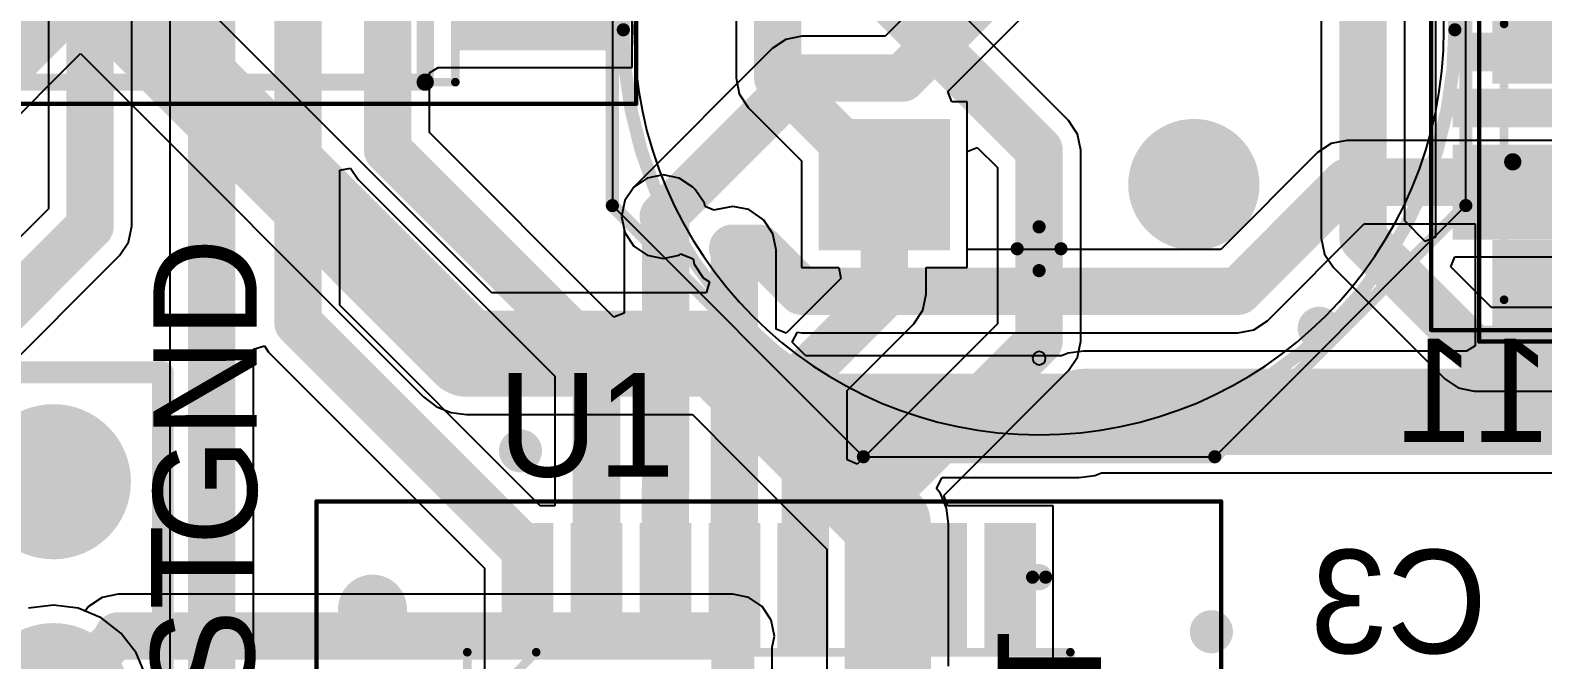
# Model space of a CAD drawing. Header units: millimetres. Extents: x 4.72 to 6.55, y 1.73 to 3.54.
# Drawn here: x 5.169 to 5.86, y 2.349 to 2.637 of the extents above; entities that cross this region are included whole.
import ezdxf

# ---------------------------------------------------------------- set-up
doc = ezdxf.new("R2010")
doc.units = ezdxf.units.MM
doc.header["$MEASUREMENT"] = 0
for name, color, linetype in [('BottomLayer', 5, 'Continuous'), ('BottomOverlay', 54, 'Continuous'), ('BottomPaste', 16, 'Continuous'), ('BottomSolder', 6, 'Continuous'), ('ConnectLayer', 7, 'Continuous'), ('Mechanical1', 6, 'Continuous'), ('Mechanical13', 56, 'Continuous'), ('Mechanical15', 56, 'Continuous'), ('Mechanical20', 56, 'Continuous'), ('Mechanical3', 76, 'Continuous'), ('MultiLayer', 9, 'Continuous'), ('PadHoleLayer', 156, 'Continuous'), ('TopLayer', 1, 'Continuous'), ('TopOverlay', 2, 'Continuous'), ('TopPaste', 8, 'Continuous'), ('TopSolder', 216, 'Continuous'), ('ViaHoleLayer', 16, 'Continuous')]:
    doc.layers.add(name, color=color, linetype=linetype)

# ---------------------------------------------------------------- blocks, each defined once
blk = doc.blocks.new('H_08_1_B_1')
at = {"layer": 'BottomLayer', "const_width": 0.03}
blk.add_lwpolyline([(-0.08571, 0.17071, 1), (-0.05571, 0.17071, 1)], format="xyb", close=True, dxfattribs=at)
at = {"layer": 'BottomLayer'}
blk.add_solid([(0.04071, 0.14071), (0.10071, 0.14071), (0.04071, 0.20071), (0.10071, 0.20071)], dxfattribs=at)
at = {"layer": 'BottomOverlay'}
for points, const_width in [([(0.003, 0.35, 1), (-0.003, 0.35, 1)], 0.006), ([(-0.0045, 0.35, 1), (-0.0015, 0.35, 1)], 0.003), ([(0.0015, 0.35, 1), (0.0045, 0.35, 1)], 0.003), ([(0.19, 0.1, 1), (-0.19, 0.1, 1)], 0.006), ([(-0.1915, 0.1, 1), (-0.1885, 0.1, 1)], 0.003), ([(0.1885, 0.1, 1), (0.1915, 0.1, 1)], 0.003)]:
    blk.add_lwpolyline(points, format="xyb", close=True, dxfattribs=dict(at, const_width=const_width))
at = {"layer": 'BottomSolder', "const_width": 0.03}
blk.add_lwpolyline([(-0.08571, 0.17071, 1), (-0.05571, 0.17071, 1)], format="xyb", close=True, dxfattribs=at)
at = {"layer": 'BottomSolder'}
blk.add_solid([(0.04071, 0.14071), (0.10071, 0.14071), (0.04071, 0.20071), (0.10071, 0.20071)], dxfattribs=at)
at = {"layer": 'Mechanical13'}
for points in [[(0.185, 0.1, 1), (-0.185, 0.1, 1)], [(0.003, 0.25, 1), (-0.003, 0.25, 1)], [(-0.003, 0.25, 1), (-0.003, 0.25, 1)], [(0.003, 0.25, 1), (0.003, 0.25, 1)]]:
    blk.add_lwpolyline(points, format="xyb", close=True, dxfattribs=at)
at = {"layer": 'Mechanical13', "const_width": 0.006}
for points in [[(0, 0.21), (0, 0.19)], [(0.01, 0.2), (-0.01, 0.2)]]:
    blk.add_lwpolyline(points, dxfattribs=at)
at = {"layer": 'Mechanical13', "const_width": 0.003}
for points in [[(-0.0015, 0.21, 1), (0.0015, 0.21, 1)], [(-0.0115, 0.2, 1), (-0.0085, 0.2, 1)], [(0.0085, 0.2, 1), (0.0115, 0.2, 1)], [(-0.0015, 0.19, 1), (0.0015, 0.19, 1)]]:
    blk.add_lwpolyline(points, format="xyb", close=True, dxfattribs=at)
at = {"layer": 'Mechanical15'}
for p, q in [((-0.08029, 0.295), (-0.195, 0.18029)), ((0.08029, 0.295), (-0.08029, 0.295)), ((0.195, 0.18029), (0.08029, 0.295)), ((-0.195, 0.18029), (-0.195, 0.01971)), ((0.195, 0.01971), (0.195, 0.18029))]:
    blk.add_line(p, q, dxfattribs=at)
at = {"layer": 'Mechanical15', "const_width": 0.006}
for points in [[(-0.08029, 0.295), (-0.195, 0.18029)], [(0.08029, 0.295), (-0.08029, 0.295)], [(0.195, 0.18029), (0.08029, 0.295)], [(-0.195, 0.18029), (-0.195, 0.01971)], [(0.195, 0.18029), (0.195, 0.01971)]]:
    blk.add_lwpolyline(points, dxfattribs=at)
at = {"layer": 'Mechanical15', "const_width": 0.003}
for points in [[(-0.08179, 0.295, 1), (-0.07879, 0.295, 1)], [(-0.08179, 0.295, 1), (-0.07879, 0.295, 1)], [(0.07879, 0.295, 1), (0.08179, 0.295, 1)], [(0.07879, 0.295, 1), (0.08179, 0.295, 1)], [(-0.1965, 0.18029, 1), (-0.1935, 0.18029, 1)], [(-0.1965, 0.18029, 1), (-0.1935, 0.18029, 1)], [(0.1935, 0.18029, 1), (0.1965, 0.18029, 1)], [(0.1935, 0.18029, 1), (0.1965, 0.18029, 1)]]:
    blk.add_lwpolyline(points, format="xyb", close=True, dxfattribs=at)
at = {"layer": 'MultiLayer', "const_width": 0.03}
blk.add_lwpolyline([(-0.08571, 0.17071, 1), (-0.05571, 0.17071, 1)], format="xyb", close=True, dxfattribs=at)
at = {"layer": 'PadHoleLayer', "const_width": 0.0155}
for points in [[(-0.07846, 0.17071, 1), (-0.06296, 0.17071, 1)], [(0.06296, 0.17071, 1), (0.07846, 0.17071, 1)]]:
    blk.add_lwpolyline(points, format="xyb", close=True, dxfattribs=at)
at = {"layer": 'TopLayer', "const_width": 0.03}
blk.add_lwpolyline([(-0.08571, 0.17071, 1), (-0.05571, 0.17071, 1)], format="xyb", close=True, dxfattribs=at)
at = {"layer": 'TopLayer'}
blk.add_solid([(0.04071, 0.14071), (0.10071, 0.14071), (0.04071, 0.20071), (0.10071, 0.20071)], dxfattribs=at)
at = {"layer": 'TopSolder', "const_width": 0.03}
blk.add_lwpolyline([(-0.08571, 0.17071, 1), (-0.05571, 0.17071, 1)], format="xyb", close=True, dxfattribs=at)
at = {"layer": 'TopSolder'}
blk.add_solid([(0.04071, 0.14071), (0.10071, 0.14071), (0.04071, 0.20071), (0.10071, 0.20071)], dxfattribs=at)
blk = doc.blocks.new('SOIC127P1030X265_18N_16')
at = {"layer": 'Mechanical15', "const_width": 0.00394}
for points in [[(0.14764, -0.22736), (0.14764, 0.22736)], [(-0.14764, -0.22736), (0.14764, -0.22736)]]:
    blk.add_lwpolyline(points, dxfattribs=at)
at = {"layer": 'Mechanical15', "const_width": 0.00197}
blk.add_lwpolyline([(0.14665, -0.22736, 1), (0.14862, -0.22736, 1)], format="xyb", close=True, dxfattribs=at)
blk.add_lwpolyline([(0.14665, -0.22736, 1), (0.14862, -0.22736, 1)], format="xyb", close=True, dxfattribs=at)
at = {"layer": 'Mechanical20', "const_width": 0.00197}
for points in [[(0.23031, -0.2372), (0.23031, 0.2372)], [(-0.23031, -0.2372), (0.23031, -0.2372)]]:
    blk.add_lwpolyline(points, dxfattribs=at)
at = {"layer": 'Mechanical20', "const_width": 0.000984}
blk.add_lwpolyline([(0.22982, -0.2372, 1), (0.23081, -0.2372, 1)], format="xyb", close=True, dxfattribs=at)
blk.add_lwpolyline([(0.22982, -0.2372, 1), (0.23081, -0.2372, 1)], format="xyb", close=True, dxfattribs=at)
at = {"layer": 'TopLayer'}
blk.add_solid([(0.14764, -0.2128), (0.22047, -0.2128), (0.14764, -0.1872), (0.22047, -0.1872)], dxfattribs=at)
at = {"layer": 'TopOverlay', "const_width": 0.00787}
for points in [[(0.13386, -0.22736), (0.13386, 0.22736)], [(-0.13386, -0.22736), (0.13386, -0.22736)]]:
    blk.add_lwpolyline(points, dxfattribs=at)
at = {"layer": 'TopOverlay', "const_width": 0.00394}
blk.add_lwpolyline([(0.13189, -0.22736, 1), (0.13583, -0.22736, 1)], format="xyb", close=True, dxfattribs=at)
blk.add_lwpolyline([(0.13189, -0.22736, 1), (0.13583, -0.22736, 1)], format="xyb", close=True, dxfattribs=at)
at = {"layer": 'TopPaste'}
blk.add_solid([(0.14764, -0.2128), (0.22047, -0.2128), (0.14764, -0.1872), (0.22047, -0.1872)], dxfattribs=at)
at = {"layer": 'TopSolder'}
blk.add_solid([(0.14764, -0.2128), (0.22047, -0.2128), (0.14764, -0.1872), (0.22047, -0.1872)], dxfattribs=at)
blk = doc.blocks.new('SOP65P780X200_28N_18')
at = {"layer": 'Mechanical20', "const_width": 0.00197}
for points in [[(-0.18504, -0.21654), (-0.18504, 0.21654)], [(-0.18504, -0.21654), (0.18504, -0.21654)]]:
    blk.add_lwpolyline(points, dxfattribs=at)
at = {"layer": 'Mechanical20', "const_width": 0.000984}
blk.add_lwpolyline([(-0.18553, -0.21654, 1), (-0.18455, -0.21654, 1)], format="xyb", close=True, dxfattribs=at)
blk.add_lwpolyline([(-0.18553, -0.21654, 1), (-0.18455, -0.21654, 1)], format="xyb", close=True, dxfattribs=at)
at = {"layer": 'TopLayer'}
for points in [[(-0.1752, -0.09843), (-0.10433, -0.09843), (-0.1752, -0.08071), (-0.10433, -0.08071)], [(-0.1752, -0.12402), (-0.10433, -0.12402), (-0.1752, -0.1063), (-0.10433, -0.1063)], [(-0.1752, -0.14961), (-0.10433, -0.14961), (-0.1752, -0.13189), (-0.10433, -0.13189)], [(-0.1752, -0.1752), (-0.10433, -0.1752), (-0.1752, -0.15748), (-0.10433, -0.15748)]]:
    blk.add_solid(points, dxfattribs=at)
at = {"layer": 'TopPaste'}
for points in [[(-0.1752, -0.09843), (-0.10433, -0.09843), (-0.1752, -0.08071), (-0.10433, -0.08071)], [(-0.1752, -0.12402), (-0.10433, -0.12402), (-0.1752, -0.1063), (-0.10433, -0.1063)], [(-0.1752, -0.14961), (-0.10433, -0.14961), (-0.1752, -0.13189), (-0.10433, -0.13189)], [(-0.1752, -0.1752), (-0.10433, -0.1752), (-0.1752, -0.15748), (-0.10433, -0.15748)]]:
    blk.add_solid(points, dxfattribs=at)
at = {"layer": 'TopSolder'}
for points in [[(-0.1752, -0.09843), (-0.10433, -0.09843), (-0.1752, -0.08071), (-0.10433, -0.08071)], [(-0.1752, -0.12402), (-0.10433, -0.12402), (-0.1752, -0.1063), (-0.10433, -0.1063)], [(-0.1752, -0.14961), (-0.10433, -0.14961), (-0.1752, -0.13189), (-0.10433, -0.13189)], [(-0.1752, -0.1752), (-0.10433, -0.1752), (-0.1752, -0.15748), (-0.10433, -0.15748)]]:
    blk.add_solid(points, dxfattribs=at)
blk = doc.blocks.new('QFP80P900X900X120_32N_20')
at = {"layer": 'Mechanical15', "const_width": 0.00394}
for points in [[(-0.1378, 0.1063), (-0.1063, 0.1378)], [(-0.1378, -0.1378), (-0.1378, 0.1378)], [(-0.1378, 0.1378), (0.1378, 0.1378)], [(0.1378, -0.1378), (0.1378, 0.1378)]]:
    blk.add_lwpolyline(points, dxfattribs=at)
at = {"layer": 'Mechanical15', "const_width": 0.00197}
for points in [[(-0.13878, 0.1378, 1), (-0.13681, 0.1378, 1)], [(-0.13878, 0.1378, 1), (-0.13681, 0.1378, 1)], [(-0.10728, 0.1378, 1), (-0.10532, 0.1378, 1)], [(0.13681, 0.1378, 1), (0.13878, 0.1378, 1)], [(0.13681, 0.1378, 1), (0.13878, 0.1378, 1)]]:
    blk.add_lwpolyline(points, format="xyb", close=True, dxfattribs=at)
at = {"layer": 'Mechanical20', "const_width": 0.00197}
for points in [[(-0.20669, -0.20669), (-0.20669, 0.20669)], [(-0.20669, 0.20669), (0.20669, 0.20669)], [(0.20669, -0.20669), (0.20669, 0.20669)]]:
    blk.add_lwpolyline(points, dxfattribs=at)
at = {"layer": 'Mechanical20', "const_width": 0.000984}
for points in [[(-0.20719, 0.20669, 1), (-0.2062, 0.20669, 1)], [(-0.20719, 0.20669, 1), (-0.2062, 0.20669, 1)], [(0.2062, 0.20669, 1), (0.20719, 0.20669, 1)], [(0.2062, 0.20669, 1), (0.20719, 0.20669, 1)]]:
    blk.add_lwpolyline(points, format="xyb", close=True, dxfattribs=at)
at = {"layer": 'TopLayer'}
for points in [[(-0.09843, 0.1378), (-0.09843, 0.19685), (-0.12205, 0.1378), (-0.12205, 0.19685)], [(-0.06693, 0.1378), (-0.06693, 0.19685), (-0.09055, 0.1378), (-0.09055, 0.19685)], [(-0.03543, 0.1378), (-0.03543, 0.19685), (-0.05906, 0.1378), (-0.05906, 0.19685)], [(-0.00394, 0.1378), (-0.00394, 0.19685), (-0.02756, 0.1378), (-0.02756, 0.19685)], [(0.02756, 0.1378), (0.02756, 0.19685), (0.00394, 0.1378), (0.00394, 0.19685)], [(0.05906, 0.1378), (0.05906, 0.19685), (0.03543, 0.1378), (0.03543, 0.19685)], [(0.09055, 0.1378), (0.09055, 0.19685), (0.06693, 0.1378), (0.06693, 0.19685)], [(0.12205, 0.1378), (0.12205, 0.19685), (0.09843, 0.1378), (0.09843, 0.19685)]]:
    blk.add_solid(points, dxfattribs=at)
at = {"layer": 'TopOverlay'}
for points, const_width in [([(-0.17323, 0.15748, 1), (-0.18898, 0.15748, 1)], 0.01575), ([(-0.19291, 0.15748, 1), (-0.18504, 0.15748, 1)], 0.00787), ([(-0.17717, 0.15748, 1), (-0.16929, 0.15748, 1)], 0.00787)]:
    blk.add_lwpolyline(points, format="xyb", close=True, dxfattribs=dict(at, const_width=const_width))
at = {"layer": 'TopPaste'}
for points in [[(-0.09843, 0.1378), (-0.09843, 0.19685), (-0.12205, 0.1378), (-0.12205, 0.19685)], [(-0.06693, 0.1378), (-0.06693, 0.19685), (-0.09055, 0.1378), (-0.09055, 0.19685)], [(-0.03543, 0.1378), (-0.03543, 0.19685), (-0.05906, 0.1378), (-0.05906, 0.19685)], [(-0.00394, 0.1378), (-0.00394, 0.19685), (-0.02756, 0.1378), (-0.02756, 0.19685)], [(0.02756, 0.1378), (0.02756, 0.19685), (0.00394, 0.1378), (0.00394, 0.19685)], [(0.05906, 0.1378), (0.05906, 0.19685), (0.03543, 0.1378), (0.03543, 0.19685)], [(0.09055, 0.1378), (0.09055, 0.19685), (0.06693, 0.1378), (0.06693, 0.19685)], [(0.12205, 0.1378), (0.12205, 0.19685), (0.09843, 0.1378), (0.09843, 0.19685)]]:
    blk.add_solid(points, dxfattribs=at)
at = {"layer": 'TopSolder'}
for points in [[(-0.09843, 0.1378), (-0.09843, 0.19685), (-0.12205, 0.1378), (-0.12205, 0.19685)], [(-0.06693, 0.1378), (-0.06693, 0.19685), (-0.09055, 0.1378), (-0.09055, 0.19685)], [(-0.03543, 0.1378), (-0.03543, 0.19685), (-0.05906, 0.1378), (-0.05906, 0.19685)], [(-0.00394, 0.1378), (-0.00394, 0.19685), (-0.02756, 0.1378), (-0.02756, 0.19685)], [(0.02756, 0.1378), (0.02756, 0.19685), (0.00394, 0.1378), (0.00394, 0.19685)], [(0.05906, 0.1378), (0.05906, 0.19685), (0.03543, 0.1378), (0.03543, 0.19685)], [(0.09055, 0.1378), (0.09055, 0.19685), (0.06693, 0.1378), (0.06693, 0.19685)], [(0.12205, 0.1378), (0.12205, 0.19685), (0.09843, 0.1378), (0.09843, 0.19685)]]:
    blk.add_solid(points, dxfattribs=at)
blk = doc.blocks.new('P___H______2_3_TH_P_____2_54___31')
at = {"layer": 'BottomLayer'}
for points, const_width in [([(-0.01772, 0, 1), (0.01772, 0, 1)], 0.03543), ([(0.08228, 0, 1), (0.11772, 0, 1)], 0.03543), ([(0.18228, 0, 1), (0.21772, 0, 1)], 0.03543), ([(-0.031, -0.07343, 1), (-0.02215, -0.07343, 1)], 0.00886), ([(0.02215, -0.07343, 1), (0.031, -0.07343, 1)], 0.00886), ([(0.08228, -0.1, 1), (0.11772, -0.1, 1)], 0.03543), ([(0.18228, -0.1, 1), (0.21772, -0.1, 1)], 0.03543), ([(-0.031, -0.12657, 1), (-0.02215, -0.12657, 1)], 0.00886), ([(0.02215, -0.12657, 1), (0.031, -0.12657, 1)], 0.00886)]:
    blk.add_lwpolyline(points, format="xyb", close=True, dxfattribs=dict(at, const_width=const_width))
for points in [[(-0.02657, -0.13543), (0.02657, -0.13543), (-0.02657, -0.06457), (0.02657, -0.06457)], [(-0.03543, -0.12657), (0.03543, -0.12657), (-0.03543, -0.07343), (0.03543, -0.07343)]]:
    blk.add_solid(points, dxfattribs=at)
at = {"layer": 'BottomSolder'}
for points, const_width in [([(-0.01772, 0, 1), (0.01772, 0, 1)], 0.03543), ([(0.08228, 0, 1), (0.11772, 0, 1)], 0.03543), ([(0.18228, 0, 1), (0.21772, 0, 1)], 0.03543), ([(-0.031, -0.07343, 1), (-0.02215, -0.07343, 1)], 0.00886), ([(0.02215, -0.07343, 1), (0.031, -0.07343, 1)], 0.00886), ([(0.08228, -0.1, 1), (0.11772, -0.1, 1)], 0.03543), ([(0.18228, -0.1, 1), (0.21772, -0.1, 1)], 0.03543), ([(-0.031, -0.12657, 1), (-0.02215, -0.12657, 1)], 0.00886), ([(0.02215, -0.12657, 1), (0.031, -0.12657, 1)], 0.00886)]:
    blk.add_lwpolyline(points, format="xyb", close=True, dxfattribs=dict(at, const_width=const_width))
for points in [[(-0.02657, -0.13543), (0.02657, -0.13543), (-0.02657, -0.06457), (0.02657, -0.06457)], [(-0.03543, -0.12657), (0.03543, -0.12657), (-0.03543, -0.07343), (0.03543, -0.07343)]]:
    blk.add_solid(points, dxfattribs=at)
at = {"layer": 'Mechanical3', "const_width": 0.01}
for points in [[(-0.05, 0.05), (0.25, 0.05)], [(-0.05, -0.05), (-0.05, 0.05)], [(-0.05, 0.05), (0.05, 0.05)], [(0.25, -0.05), (0.25, 0.05)], [(-0.05, -0.15), (-0.05, -0.05)], [(0.25, -0.15), (0.25, -0.05)], [(-0.05, -0.15), (0.25, -0.15)]]:
    blk.add_lwpolyline(points, dxfattribs=at)
at = {"layer": 'Mechanical3', "const_width": 0.005}
for points in [[(-0.0525, 0.05, 1), (-0.0475, 0.05, 1)], [(-0.0525, 0.05, 1), (-0.0475, 0.05, 1)], [(-0.0525, 0.05, 1), (-0.0475, 0.05, 1)], [(0.0475, 0.05, 1), (0.0525, 0.05, 1)], [(0.2475, 0.05, 1), (0.2525, 0.05, 1)], [(0.2475, 0.05, 1), (0.2525, 0.05, 1)], [(-0.0525, -0.05, 1), (-0.0475, -0.05, 1)], [(-0.0525, -0.05, 1), (-0.0475, -0.05, 1)], [(0.2475, -0.05, 1), (0.2525, -0.05, 1)], [(0.2475, -0.05, 1), (0.2525, -0.05, 1)], [(-0.0525, -0.15, 1), (-0.0475, -0.15, 1)], [(-0.0525, -0.15, 1), (-0.0475, -0.15, 1)], [(0.2475, -0.15, 1), (0.2525, -0.15, 1)], [(0.2475, -0.15, 1), (0.2525, -0.15, 1)]]:
    blk.add_lwpolyline(points, format="xyb", close=True, dxfattribs=at)
at = {"layer": 'MultiLayer'}
for points, const_width in [([(-0.01772, 0, 1), (0.01772, 0, 1)], 0.03543), ([(0.08228, 0, 1), (0.11772, 0, 1)], 0.03543), ([(0.18228, 0, 1), (0.21772, 0, 1)], 0.03543), ([(-0.031, -0.07343, 1), (-0.02215, -0.07343, 1)], 0.00886), ([(0.02215, -0.07343, 1), (0.031, -0.07343, 1)], 0.00886), ([(0.08228, -0.1, 1), (0.11772, -0.1, 1)], 0.03543), ([(0.18228, -0.1, 1), (0.21772, -0.1, 1)], 0.03543), ([(-0.031, -0.12657, 1), (-0.02215, -0.12657, 1)], 0.00886), ([(0.02215, -0.12657, 1), (0.031, -0.12657, 1)], 0.00886)]:
    blk.add_lwpolyline(points, format="xyb", close=True, dxfattribs=dict(at, const_width=const_width))
for points in [[(-0.02657, -0.13543), (0.02657, -0.13543), (-0.02657, -0.06457), (0.02657, -0.06457)], [(-0.03543, -0.12657), (0.03543, -0.12657), (-0.03543, -0.07343), (0.03543, -0.07343)]]:
    blk.add_solid(points, dxfattribs=at)
at = {"layer": 'PadHoleLayer', "const_width": 0.01969}
for points in [[(-0.00984, 0, 1), (0.00984, 0, 1)], [(0.09016, 0, 1), (0.10984, 0, 1)], [(0.19016, 0, 1), (0.20984, 0, 1)], [(-0.00984, -0.1, 1), (0.00984, -0.1, 1)], [(0.09016, -0.1, 1), (0.10984, -0.1, 1)], [(0.19016, -0.1, 1), (0.20984, -0.1, 1)]]:
    blk.add_lwpolyline(points, format="xyb", close=True, dxfattribs=at)
at = {"layer": 'TopLayer'}
for points, const_width in [([(-0.01772, 0, 1), (0.01772, 0, 1)], 0.03543), ([(0.08228, 0, 1), (0.11772, 0, 1)], 0.03543), ([(0.18228, 0, 1), (0.21772, 0, 1)], 0.03543), ([(-0.031, -0.07343, 1), (-0.02215, -0.07343, 1)], 0.00886), ([(0.02215, -0.07343, 1), (0.031, -0.07343, 1)], 0.00886), ([(0.08228, -0.1, 1), (0.11772, -0.1, 1)], 0.03543), ([(0.18228, -0.1, 1), (0.21772, -0.1, 1)], 0.03543), ([(-0.031, -0.12657, 1), (-0.02215, -0.12657, 1)], 0.00886), ([(0.02215, -0.12657, 1), (0.031, -0.12657, 1)], 0.00886)]:
    blk.add_lwpolyline(points, format="xyb", close=True, dxfattribs=dict(at, const_width=const_width))
for points in [[(-0.02657, -0.13543), (0.02657, -0.13543), (-0.02657, -0.06457), (0.02657, -0.06457)], [(-0.03543, -0.12657), (0.03543, -0.12657), (-0.03543, -0.07343), (0.03543, -0.07343)]]:
    blk.add_solid(points, dxfattribs=at)
at = {"layer": 'TopOverlay', "const_width": 0.01}
for points in [[(-0.05, 0.05), (0.25, 0.05)], [(-0.05, -0.05), (-0.05, 0.05)], [(-0.05, 0.05), (0.05, 0.05)], [(0.25, -0.05), (0.25, 0.05)], [(-0.05, -0.15), (-0.05, -0.05)], [(0.25, -0.15), (0.25, -0.05)], [(-0.05, -0.15), (0.25, -0.15)]]:
    blk.add_lwpolyline(points, dxfattribs=at)
at = {"layer": 'TopOverlay'}
for points, const_width in [([(-0.0525, 0.05, 1), (-0.0475, 0.05, 1)], 0.005), ([(-0.0525, 0.05, 1), (-0.0475, 0.05, 1)], 0.005), ([(-0.0525, 0.05, 1), (-0.0475, 0.05, 1)], 0.005), ([(0.0475, 0.05, 1), (0.0525, 0.05, 1)], 0.005), ([(0.2475, 0.05, 1), (0.2525, 0.05, 1)], 0.005), ([(0.2475, 0.05, 1), (0.2525, 0.05, 1)], 0.005), ([(-0.0525, -0.05, 1), (-0.0475, -0.05, 1)], 0.005), ([(-0.0525, -0.05, 1), (-0.0475, -0.05, 1)], 0.005), ([(0.2475, -0.05, 1), (0.2525, -0.05, 1)], 0.005), ([(0.2475, -0.05, 1), (0.2525, -0.05, 1)], 0.005), ([(-0.09409, -0.1, 1), (-0.10591, -0.1, 1)], 0.01969), ([(-0.11083, -0.1, 1), (-0.10098, -0.1, 1)], 0.00984), ([(-0.09902, -0.1, 1), (-0.08917, -0.1, 1)], 0.00984), ([(-0.0525, -0.15, 1), (-0.0475, -0.15, 1)], 0.005), ([(-0.0525, -0.15, 1), (-0.0475, -0.15, 1)], 0.005), ([(0.2475, -0.15, 1), (0.2525, -0.15, 1)], 0.005), ([(0.2475, -0.15, 1), (0.2525, -0.15, 1)], 0.005)]:
    blk.add_lwpolyline(points, format="xyb", close=True, dxfattribs=dict(at, const_width=const_width))
at = {"layer": 'TopSolder'}
for points, const_width in [([(-0.01772, 0, 1), (0.01772, 0, 1)], 0.03543), ([(0.08228, 0, 1), (0.11772, 0, 1)], 0.03543), ([(0.18228, 0, 1), (0.21772, 0, 1)], 0.03543), ([(-0.031, -0.07343, 1), (-0.02215, -0.07343, 1)], 0.00886), ([(0.02215, -0.07343, 1), (0.031, -0.07343, 1)], 0.00886), ([(0.08228, -0.1, 1), (0.11772, -0.1, 1)], 0.03543), ([(0.18228, -0.1, 1), (0.21772, -0.1, 1)], 0.03543), ([(-0.031, -0.12657, 1), (-0.02215, -0.12657, 1)], 0.00886), ([(0.02215, -0.12657, 1), (0.031, -0.12657, 1)], 0.00886)]:
    blk.add_lwpolyline(points, format="xyb", close=True, dxfattribs=dict(at, const_width=const_width))
for points in [[(-0.02657, -0.13543), (0.02657, -0.13543), (-0.02657, -0.06457), (0.02657, -0.06457)], [(-0.03543, -0.12657), (0.03543, -0.12657), (-0.03543, -0.07343), (0.03543, -0.07343)]]:
    blk.add_solid(points, dxfattribs=at)
blk = doc.blocks.new('CAPC3216X170N_B_38')
at = {"layer": 'BottomLayer'}
for points in [[(-0.07618, 0.03681), (-0.07618, -0.03681), (-0.03563, 0.03681), (-0.03563, -0.03681)], [(0.03563, 0.03681), (0.03563, -0.03681), (0.07618, 0.03681), (0.07618, -0.03681)]]:
    blk.add_solid(points, dxfattribs=at)
at = {"layer": 'BottomOverlay', "const_width": 0.00787}
blk.add_lwpolyline([(0, 0.02756), (0, -0.02756)], dxfattribs=at)
at = {"layer": 'BottomOverlay', "const_width": 0.00394}
for points in [[(-0.00197, 0.02756, 1), (0.00197, 0.02756, 1)], [(-0.00197, -0.02756, 1), (0.00197, -0.02756, 1)]]:
    blk.add_lwpolyline(points, format="xyb", close=True, dxfattribs=at)
at = {"layer": 'BottomPaste'}
for points in [[(-0.07618, 0.03681), (-0.07618, -0.03681), (-0.03563, 0.03681), (-0.03563, -0.03681)], [(0.03563, 0.03681), (0.03563, -0.03681), (0.07618, 0.03681), (0.07618, -0.03681)]]:
    blk.add_solid(points, dxfattribs=at)
at = {"layer": 'BottomSolder'}
for points in [[(-0.07618, 0.03681), (-0.07618, -0.03681), (-0.03563, 0.03681), (-0.03563, -0.03681)], [(0.03563, 0.03681), (0.03563, -0.03681), (0.07618, 0.03681), (0.07618, -0.03681)]]:
    blk.add_solid(points, dxfattribs=at)
at = {"layer": 'Mechanical15', "const_width": 0.00394}
for points in [[(-0.06299, 0.0315), (0.06299, 0.0315)], [(-0.06299, 0.0315), (-0.06299, -0.0315)], [(0.06299, 0.0315), (0.06299, -0.0315)], [(-0.06299, -0.0315), (0.06299, -0.0315)]]:
    blk.add_lwpolyline(points, dxfattribs=at)
at = {"layer": 'Mechanical15', "const_width": 0.00197}
for points in [[(-0.06398, 0.0315, 1), (-0.06201, 0.0315, 1)], [(-0.06398, 0.0315, 1), (-0.06201, 0.0315, 1)], [(0.06201, 0.0315, 1), (0.06398, 0.0315, 1)], [(0.06201, 0.0315, 1), (0.06398, 0.0315, 1)], [(-0.06398, -0.0315, 1), (-0.06201, -0.0315, 1)], [(-0.06398, -0.0315, 1), (-0.06201, -0.0315, 1)], [(0.06201, -0.0315, 1), (0.06398, -0.0315, 1)], [(0.06201, -0.0315, 1), (0.06398, -0.0315, 1)]]:
    blk.add_lwpolyline(points, format="xyb", close=True, dxfattribs=at)
at = {"layer": 'Mechanical20', "const_width": 0.00197}
for points in [[(-0.08209, 0.04291), (0.08209, 0.04291)], [(-0.08209, 0.04291), (-0.08209, -0.04291)], [(0.08209, 0.04291), (0.08209, -0.04291)], [(-0.08209, -0.04291), (0.08209, -0.04291)]]:
    blk.add_lwpolyline(points, dxfattribs=at)
at = {"layer": 'Mechanical20', "const_width": 0.000984}
for points in [[(-0.08258, 0.04291, 1), (-0.08159, 0.04291, 1)], [(-0.08258, 0.04291, 1), (-0.08159, 0.04291, 1)], [(0.08159, 0.04291, 1), (0.08258, 0.04291, 1)], [(0.08159, 0.04291, 1), (0.08258, 0.04291, 1)], [(-0.08258, -0.04291, 1), (-0.08159, -0.04291, 1)], [(-0.08258, -0.04291, 1), (-0.08159, -0.04291, 1)], [(0.08159, -0.04291, 1), (0.08258, -0.04291, 1)], [(0.08159, -0.04291, 1), (0.08258, -0.04291, 1)]]:
    blk.add_lwpolyline(points, format="xyb", close=True, dxfattribs=at)

msp = doc.modelspace()

# ---------------------------------------------------------------- linework, layer by layer
at = {"layer": 'BottomLayer'}
for points, const_width in [([(4.97949, 2.45311), (5.19193, 2.66555)], 0.03937), ([(5.19193, 2.66555), (5.36831, 2.48917)], 0.03937), ([(5.56742, 2.6151), (5.62123, 2.66891)], 0.02165), ([(5.45816, 2.5518), (5.52146, 2.6151)], 0.02165), ([(5.52146, 2.6151), (5.56742, 2.6151)], 0.02165), ([(5.7208, 2.5177), (5.77062, 2.56752)], 0.02165), ([(5.77062, 2.56752), (6.10452, 2.56752)], 0.02165), ([(5.48992, 2.53735), (5.50181, 2.53735)], 0.02165), ([(5.50181, 2.53735), (5.52146, 2.5177)], 0.02165), ([(5.52146, 2.5177), (5.7208, 2.5177)], 0.02165), ([(5.36831, 2.48917), (5.48303, 2.48917)], 0.03937), ([(5.48303, 2.48917), (5.51181, 2.46039)], 0.03937), ([(5.64815, 2.46039), (5.65036, 2.4626)], 0.03937), ([(5.65036, 2.4626), (5.93799, 2.4626)], 0.03937), ([(5.51181, 2.46039), (5.56079, 2.41142)], 0.03937), ([(5.51181, 2.46039), (5.64815, 2.46039)], 0.03937), ([(5.56079, 2.29921), (5.56079, 2.41142)], 0.03937), ([(5.20902, 2.36024), (5.48992, 2.36024)], 0.02165), ([(5.17949, 2.33071), (5.20902, 2.36024)], 0.01969), ([(5.48992, 2.33465), (5.48992, 2.36024)], 0.01969)]:
    msp.add_lwpolyline(points, dxfattribs=dict(at, const_width=const_width))
for points, const_width in [([(5.51605, 2.6151, 1), (5.52688, 2.6151, 1)], 0.01083), ([(5.51605, 2.6151, 1), (5.52688, 2.6151, 1)], 0.01083), ([(5.56201, 2.6151, 1), (5.57284, 2.6151, 1)], 0.01083), ([(5.56201, 2.6151, 1), (5.57284, 2.6151, 1)], 0.01083), ([(5.76521, 2.56752, 1), (5.77604, 2.56752, 1)], 0.01083), ([(5.76521, 2.56752, 1), (5.77604, 2.56752, 1)], 0.01083), ([(5.45275, 2.5518, 1), (5.46358, 2.5518, 1)], 0.01083), ([(5.45324, 2.5518, 1), (5.46308, 2.5518, 1)], 0.00984), ([(5.48451, 2.53735, 1), (5.49534, 2.53735, 1)], 0.01083), ([(5.485, 2.53735, 1), (5.49484, 2.53735, 1)], 0.00984), ([(5.4964, 2.53735, 1), (5.50722, 2.53735, 1)], 0.01083), ([(5.4964, 2.53735, 1), (5.50722, 2.53735, 1)], 0.01083), ([(5.51605, 2.5177, 1), (5.52688, 2.5177, 1)], 0.01083), ([(5.51605, 2.5177, 1), (5.52688, 2.5177, 1)], 0.01083), ([(5.71539, 2.5177, 1), (5.72622, 2.5177, 1)], 0.01083), ([(5.71539, 2.5177, 1), (5.72622, 2.5177, 1)], 0.01083), ([(5.753, 2.5008, 1), (5.76284, 2.5008, 1)], 0.00984), ([(5.35847, 2.48917, 1), (5.37815, 2.48917, 1)], 0.01969), ([(5.35847, 2.48917, 1), (5.37815, 2.48917, 1)], 0.01969), ([(5.47319, 2.48917, 1), (5.49288, 2.48917, 1)], 0.01969), ([(5.47319, 2.48917, 1), (5.49288, 2.48917, 1)], 0.01969), ([(5.64051, 2.4626, 1), (5.6602, 2.4626, 1)], 0.01969), ([(5.64051, 2.4626, 1), (5.6602, 2.4626, 1)], 0.01969), ([(5.50197, 2.46039, 1), (5.52165, 2.46039, 1)], 0.01969), ([(5.50197, 2.46039, 1), (5.52165, 2.46039, 1)], 0.01969), ([(5.50197, 2.46039, 1), (5.52165, 2.46039, 1)], 0.01969), ([(5.63831, 2.46039, 1), (5.65799, 2.46039, 1)], 0.01969), ([(5.63831, 2.46039, 1), (5.65799, 2.46039, 1)], 0.01969), ([(5.388, 2.4448, 1), (5.39784, 2.4448, 1)], 0.00984), ([(5.55095, 2.41142, 1), (5.57063, 2.41142, 1)], 0.01969), ([(5.55095, 2.41142, 1), (5.57063, 2.41142, 1)], 0.01969), ([(5.2036, 2.36024, 1), (5.21443, 2.36024, 1)], 0.01083), ([(5.48451, 2.36024, 1), (5.49534, 2.36024, 1)], 0.01083), ([(5.70374, 2.3622, 1), (5.71358, 2.3622, 1)], 0.00984), ([(5.20409, 2.36024, 1), (5.21394, 2.36024, 1)], 0.00984), ([(5.485, 2.36024, 1), (5.49484, 2.36024, 1)], 0.00984), ([(5.485, 2.36024, 1), (5.49484, 2.36024, 1)], 0.00984)]:
    msp.add_lwpolyline(points, format="xyb", close=True, dxfattribs=dict(at, const_width=const_width))
at = {"layer": 'ConnectLayer'}
for p, q in [((5.49144, 2.8474), (5.49144, 2.6151)), ((5.17718, 2.80524), (5.17718, 2.55536)), ((5.21531, 2.54746), (5.21531, 2.79734)), ((5.23277, 2.76683), (5.23277, 2.30533)), ((5.75885, 2.73881), (5.75885, 2.54196)), ((5.79699, 2.54986), (5.79699, 2.73666)), ((5.37982, 2.51697), (5.21973, 2.67707)), ((5.60217, 2.67681), (5.55953, 2.63417)), ((5.4439, 2.61988), (5.4439, 2.66122)), ((5.81102, 2.66142), (5.81102, 2.63583)), ((5.6434, 2.59562), (5.57828, 2.66074)), ((5.58818, 2.60889), (5.63472, 2.65543)), ((5.52146, 2.63417), (5.51417, 2.63272)), ((5.55953, 2.63417), (5.52146, 2.63417)), ((5.52146, 2.63417), (5.52146, 2.63417)), ((5.81102, 2.63583), (5.81102, 2.61024)), ((5.50798, 2.62858), (5.44468, 2.56528)), ((5.51417, 2.63272), (5.50798, 2.62858)), ((5.50798, 2.62858), (5.50798, 2.62858)), ((5.01759, 2.4519), (5.19193, 2.62624)), ((5.19193, 2.62624), (5.34865, 2.46952)), ((5.35131, 2.61748), (5.35531, 2.61988)), ((5.35531, 2.61988), (5.35631, 2.61988)), ((5.35631, 2.61988), (5.4439, 2.61988)), ((5.35131, 2.59013), (5.35131, 2.61748)), ((5.49144, 2.6151), (5.49289, 2.6078)), ((5.49289, 2.6078), (5.49703, 2.60162)), ((5.59009, 2.60427), (5.58818, 2.60889)), ((5.81102, 2.61024), (5.81102, 2.58465)), ((5.49703, 2.60162), (5.52134, 2.57731)), ((5.59708, 2.60427), (5.59009, 2.60427)), ((5.59708, 2.53677), (5.59708, 2.60427)), ((5.64754, 2.58943), (5.6434, 2.59562)), ((5.43565, 2.5058), (5.35131, 2.59013)), ((5.64899, 2.58214), (5.64754, 2.58943)), ((5.76333, 2.58513), (5.75714, 2.581)), ((5.77062, 2.58658), (5.76333, 2.58513)), ((6.0254, 2.58658), (5.77062, 2.58658)), ((5.59708, 2.58147), (5.6017, 2.58339)), ((5.59708, 2.52853), (5.59708, 2.58147)), ((5.6017, 2.58339), (5.61085, 2.57424)), ((5.64899, 2.49491), (5.64899, 2.58214)), ((5.75714, 2.581), (5.71291, 2.53677)), ((5.81102, 2.58465), (5.81102, 2.54236)), ((5.31031, 2.57297), (5.31531, 2.57392)), ((5.31031, 2.51132), (5.31031, 2.57297)), ((5.31531, 2.57392), (5.31876, 2.56875)), ((5.52134, 2.57731), (5.52134, 2.52853)), ((5.61085, 2.57424), (5.61085, 2.50281)), ((5.31876, 2.56875), (5.40861, 2.4789)), ((5.44468, 2.56528), (5.44055, 2.55909)), ((5.44468, 2.56528), (5.44055, 2.55909)), ((5.45087, 2.56941), (5.44468, 2.56528)), ((5.45816, 2.57086), (5.45087, 2.56941)), ((5.46546, 2.56941), (5.45816, 2.57086)), ((5.47164, 2.56528), (5.46546, 2.56941)), ((5.47282, 2.56411), (5.47164, 2.56528)), ((5.44055, 2.55909), (5.43909, 2.5518)), ((5.44055, 2.55909), (5.43909, 2.5518)), ((5.47695, 2.55792), (5.47282, 2.56411)), ((5.47726, 2.55638), (5.47695, 2.55792)), ((5.17718, 2.55536), (5.10318, 2.48136)), ((5.43909, 2.5518), (5.44027, 2.54591)), ((5.43909, 2.5518), (5.44055, 2.5445)), ((5.48129, 2.55471), (5.47726, 2.55638)), ((5.48263, 2.55497), (5.48129, 2.55471)), ((5.48992, 2.55642), (5.48263, 2.55497)), ((5.49722, 2.55497), (5.48992, 2.55642)), ((5.5034, 2.55084), (5.49722, 2.55497)), ((5.50415, 2.55009), (5.5034, 2.55084)), ((5.21386, 2.54017), (5.21531, 2.54746)), ((5.44027, 2.54591), (5.44027, 2.50771)), ((5.44055, 2.5445), (5.44468, 2.53832)), ((5.50829, 2.5439), (5.50415, 2.55009)), ((5.50974, 2.53661), (5.50829, 2.5439)), ((5.73429, 2.50422), (5.77852, 2.54845)), ((5.77852, 2.54845), (5.82924, 2.54845)), ((5.8064, 2.54044), (5.79699, 2.54986)), ((5.82924, 2.54845), (5.82924, 2.4954)), ((5.20973, 2.53398), (5.21386, 2.54017)), ((5.44468, 2.53832), (5.45087, 2.53418)), ((5.50974, 2.5004), (5.50974, 2.53661)), ((5.50974, 2.53661), (5.50974, 2.53661)), ((5.71291, 2.53677), (5.59708, 2.53677)), ((5.75885, 2.54196), (5.76031, 2.53466)), ((5.81102, 2.54236), (5.8064, 2.54044)), ((5.12053, 2.44479), (5.20973, 2.53398)), ((5.45087, 2.53418), (5.45816, 2.53273)), ((5.45816, 2.53273), (5.46546, 2.53418)), ((5.46546, 2.53418), (5.46628, 2.53473)), ((5.46628, 2.53473), (5.47183, 2.53243)), ((5.47183, 2.53243), (5.47231, 2.53006)), ((5.47231, 2.53006), (5.47644, 2.52387)), ((5.76031, 2.53466), (5.76444, 2.52848)), ((5.818, 2.52884), (5.81992, 2.53346)), ((5.81992, 2.53346), (5.89764, 2.53346)), ((5.47644, 2.52387), (5.47929, 2.52197)), ((5.5394, 2.52353), (5.51436, 2.49849)), ((5.52134, 2.52853), (5.53834, 2.52853)), ((5.53834, 2.52853), (5.5394, 2.52353)), ((5.57828, 2.51638), (5.57828, 2.52853)), ((5.57828, 2.52853), (5.59708, 2.52853)), ((5.76444, 2.52848), (5.81526, 2.47766)), ((5.83664, 2.51021), (5.818, 2.52884)), ((5.47777, 2.51697), (5.37982, 2.51697)), ((5.47929, 2.52197), (5.47777, 2.51697)), ((5.57683, 2.50908), (5.57828, 2.51637)), ((5.57828, 2.51637), (5.57828, 2.51638)), ((5.40187, 2.41976), (5.31031, 2.51132)), ((5.57269, 2.50289), (5.57683, 2.50908)), ((5.9252, 2.51021), (5.83664, 2.51021)), ((5.44027, 2.50771), (5.43565, 2.5058)), ((5.54222, 2.47242), (5.57269, 2.50289)), ((5.61085, 2.50281), (5.54684, 2.43879)), ((5.57269, 2.50289), (5.57269, 2.50289)), ((5.7281, 2.50008), (5.73429, 2.50422)), ((5.51436, 2.49849), (5.50974, 2.5004)), ((5.51712, 2.4944), (5.51958, 2.49901)), ((5.51958, 2.49901), (5.52146, 2.49863)), ((5.52146, 2.49863), (5.7208, 2.49863)), ((5.7208, 2.49863), (5.7281, 2.50008)), ((5.82924, 2.4954), (5.82924, 2.49274)), ((5.2709, 2.49121), (5.2759, 2.49272)), ((5.2709, 2.29743), (5.2709, 2.49121)), ((5.2759, 2.49272), (5.27776, 2.48994)), ((5.27776, 2.48994), (5.3765, 2.39121)), ((5.52332, 2.48819), (5.51712, 2.4944)), ((5.64013, 2.48819), (5.52332, 2.48819)), ((5.64316, 2.48945), (5.64013, 2.48819)), ((5.65036, 2.4904), (5.64316, 2.48945)), ((5.64754, 2.48761), (5.64899, 2.49491)), ((5.64899, 2.49491), (5.64899, 2.49491)), ((5.82521, 2.4904), (5.65036, 2.4904)), ((5.82924, 2.49274), (5.82521, 2.4904)), ((5.58636, 2.42438), (5.6434, 2.48143)), ((5.6434, 2.48143), (5.64754, 2.48761)), ((5.40861, 2.4789), (5.40861, 2.41976)), ((5.81526, 2.47766), (5.82144, 2.47353)), ((5.34865, 2.46952), (5.35441, 2.4651)), ((5.54222, 2.4407), (5.54222, 2.47242)), ((5.82144, 2.47353), (5.82874, 2.47207)), ((5.82874, 2.47207), (5.9173, 2.47207)), ((5.35441, 2.4651), (5.36111, 2.46232)), ((5.36111, 2.46232), (5.36831, 2.46138)), ((5.36831, 2.46138), (5.47152, 2.46138)), ((5.47152, 2.46138), (5.49216, 2.44074)), ((5.49216, 2.44074), (5.53299, 2.3999)), ((5.54684, 2.43879), (5.54222, 2.4407)), ((5.64815, 2.4326), (5.65535, 2.43355)), ((5.65535, 2.43355), (5.65838, 2.4348)), ((5.65838, 2.4348), (5.92648, 2.4348)), ((5.58311, 2.4276), (5.58558, 2.4326)), ((5.58486, 2.42531), (5.58311, 2.4276)), ((5.58558, 2.4326), (5.64815, 2.4326)), ((5.40861, 2.41976), (5.40187, 2.41976)), ((5.58764, 2.41861), (5.58486, 2.42531)), ((5.58827, 2.41976), (5.58636, 2.42438)), ((5.63634, 2.41976), (5.58827, 2.41976)), ((5.63634, 2.34996), (5.63634, 2.41976)), ((5.58859, 2.41142), (5.58764, 2.41861)), ((5.58859, 2.34646), (5.58859, 2.41142)), ((5.53299, 2.3999), (5.53299, 2.29921)), ((5.3765, 2.39121), (5.3765, 2.34996)), ((5.20172, 2.37785), (5.19553, 2.37372)), ((5.20902, 2.3793), (5.20172, 2.37785)), ((5.48992, 2.3793), (5.20902, 2.3793)), ((5.49722, 2.37785), (5.48992, 2.3793)), ((5.5034, 2.37372), (5.49722, 2.37785)), ((5.17949, 2.37439), (5.16819, 2.3729)), ((5.17949, 2.37439), (5.16819, 2.3729)), ((5.1908, 2.3729), (5.17949, 2.37439)), ((5.1908, 2.3729), (5.17949, 2.37439)), ((5.20133, 2.36854), (5.1908, 2.3729)), ((5.19408, 2.37154), (5.1908, 2.3729)), ((5.19553, 2.37372), (5.19408, 2.37154)), ((5.50754, 2.36753), (5.5034, 2.37372)), ((5.21038, 2.3616), (5.20133, 2.36854)), ((5.50899, 2.36024), (5.50754, 2.36753)), ((5.21732, 2.35255), (5.21038, 2.3616)), ((5.50799, 2.35519), (5.50899, 2.36024)), ((5.22168, 2.34201), (5.21732, 2.35255)), ((5.3765, 2.34996), (5.3765, 2.34496)), ((5.50799, 2.33465), (5.50799, 2.35519)), ((5.63634, 2.34496), (5.63634, 2.34996))]:
    msp.add_line(p, q, dxfattribs=at)
at = {"layer": 'Mechanical1', "const_width": 0.00394}
msp.add_lwpolyline([(6.54443, 2.63551, 1), (4.73341, 2.63551, 1)], format="xyb", close=True, dxfattribs=at)
at = {"layer": 'MultiLayer', "const_width": 0.00984}
for points in [[(5.45324, 2.5518, 1), (5.46308, 2.5518, 1)], [(5.485, 2.53735, 1), (5.49484, 2.53735, 1)], [(5.753, 2.5008, 1), (5.76284, 2.5008, 1)], [(5.388, 2.4448, 1), (5.39784, 2.4448, 1)], [(5.70374, 2.3622, 1), (5.71358, 2.3622, 1)], [(5.485, 2.36024, 1), (5.49484, 2.36024, 1)]]:
    msp.add_lwpolyline(points, format="xyb", close=True, dxfattribs=at)
at = {"layer": 'TopLayer', "const_width": 0.02165}
for points in [[(5.51051, 2.6151), (5.51051, 2.87464)], [(5.19624, 2.54746), (5.19624, 2.80524)], [(5.25184, 2.29743), (5.25184, 2.76683)], [(5.77792, 2.54196), (5.77792, 2.74304)], [(5.29124, 2.50342), (5.29124, 2.71824)], [(5.33224, 2.58224), (5.33224, 2.69924)], [(5.55921, 2.65285), (5.62992, 2.58214)], [(5.51051, 2.6151), (5.55921, 2.5664)], [(5.33224, 2.58224), (5.42768, 2.4868)], [(5.62992, 2.49491), (5.62992, 2.58214)], [(5.55921, 2.51637), (5.55921, 2.5664)], [(5.07949, 2.43071), (5.19624, 2.54746)], [(5.45816, 2.5518), (5.45933, 2.55063)], [(5.45933, 2.42677), (5.45933, 2.55063)], [(5.77792, 2.54196), (5.82874, 2.49114)], [(5.48992, 2.53735), (5.49067, 2.53661)], [(5.49067, 2.38236), (5.49067, 2.53661)], [(5.52315, 2.48031), (5.55921, 2.51637)], [(5.29124, 2.50342), (5.39618, 2.39849)], [(5.55465, 2.41964), (5.62992, 2.49491)], [(5.42768, 2.38039), (5.42768, 2.4868)], [(5.82874, 2.49114), (5.9252, 2.49114)], [(5.52315, 2.38335), (5.52315, 2.48031)], [(5.45918, 2.38039), (5.45918, 2.42677)], [(5.55465, 2.38335), (5.55465, 2.41964)], [(5.39618, 2.38236), (5.39618, 2.39849)], [(5.52217, 2.38236), (5.52315, 2.38335)], [(5.55366, 2.38236), (5.55465, 2.38335)]]:
    msp.add_lwpolyline(points, dxfattribs=at)
at = {"layer": 'TopLayer'}
for points, const_width in [([(5.5051, 2.6151, 1), (5.51592, 2.6151, 1)], 0.01083), ([(5.5051, 2.6151, 1), (5.51592, 2.6151, 1)], 0.01083), ([(5.32683, 2.58224, 1), (5.33766, 2.58224, 1)], 0.01083), ([(5.32683, 2.58224, 1), (5.33766, 2.58224, 1)], 0.01083), ([(5.62451, 2.58214, 1), (5.63533, 2.58214, 1)], 0.01083), ([(5.62451, 2.58214, 1), (5.63533, 2.58214, 1)], 0.01083), ([(5.5538, 2.5664, 1), (5.56462, 2.5664, 1)], 0.01083), ([(5.5538, 2.5664, 1), (5.56462, 2.5664, 1)], 0.01083), ([(5.19083, 2.54746, 1), (5.20166, 2.54746, 1)], 0.01083), ([(5.19083, 2.54746, 1), (5.20166, 2.54746, 1)], 0.01083), ([(5.45275, 2.5518, 1), (5.46358, 2.5518, 1)], 0.01083), ([(5.45324, 2.5518, 1), (5.46308, 2.5518, 1)], 0.00984), ([(5.45392, 2.55063, 1), (5.46475, 2.55063, 1)], 0.01083), ([(5.45392, 2.55063, 1), (5.46475, 2.55063, 1)], 0.01083), ([(5.77251, 2.54196, 1), (5.78333, 2.54196, 1)], 0.01083), ([(5.77251, 2.54196, 1), (5.78333, 2.54196, 1)], 0.01083), ([(5.48451, 2.53735, 1), (5.49534, 2.53735, 1)], 0.01083), ([(5.48526, 2.53661, 1), (5.49608, 2.53661, 1)], 0.01083), ([(5.48526, 2.53661, 1), (5.49608, 2.53661, 1)], 0.01083), ([(5.485, 2.53735, 1), (5.49484, 2.53735, 1)], 0.00984), ([(5.5538, 2.51637, 1), (5.56462, 2.51637, 1)], 0.01083), ([(5.5538, 2.51637, 1), (5.56462, 2.51637, 1)], 0.01083), ([(5.28583, 2.50342, 1), (5.29666, 2.50342, 1)], 0.01083), ([(5.28583, 2.50342, 1), (5.29666, 2.50342, 1)], 0.01083), ([(5.753, 2.5008, 1), (5.76284, 2.5008, 1)], 0.00984), ([(5.62451, 2.49491, 1), (5.63533, 2.49491, 1)], 0.01083), ([(5.62451, 2.49491, 1), (5.63533, 2.49491, 1)], 0.01083), ([(5.42227, 2.4868, 1), (5.43309, 2.4868, 1)], 0.01083), ([(5.42227, 2.4868, 1), (5.43309, 2.4868, 1)], 0.01083), ([(5.82333, 2.49114, 1), (5.83415, 2.49114, 1)], 0.01083), ([(5.82333, 2.49114, 1), (5.83415, 2.49114, 1)], 0.01083), ([(5.51774, 2.48031, 1), (5.52856, 2.48031, 1)], 0.01083), ([(5.51774, 2.48031, 1), (5.52856, 2.48031, 1)], 0.01083), ([(5.388, 2.4448, 1), (5.39784, 2.4448, 1)], 0.00984), ([(5.45376, 2.42677, 1), (5.46459, 2.42677, 1)], 0.01083), ([(5.45392, 2.42677, 1), (5.46475, 2.42677, 1)], 0.01083), ([(5.54923, 2.41964, 1), (5.56006, 2.41964, 1)], 0.01083), ([(5.54923, 2.41964, 1), (5.56006, 2.41964, 1)], 0.01083), ([(5.39077, 2.39849, 1), (5.4016, 2.39849, 1)], 0.01083), ([(5.39077, 2.39849, 1), (5.4016, 2.39849, 1)], 0.01083), ([(5.39077, 2.38236, 1), (5.4016, 2.38236, 1)], 0.01083), ([(5.48526, 2.38236, 1), (5.49608, 2.38236, 1)], 0.01083), ([(5.51675, 2.38236, 1), (5.52758, 2.38236, 1)], 0.01083), ([(5.51774, 2.38335, 1), (5.52856, 2.38335, 1)], 0.01083), ([(5.51774, 2.38335, 1), (5.52856, 2.38335, 1)], 0.01083), ([(5.54825, 2.38236, 1), (5.55908, 2.38236, 1)], 0.01083), ([(5.54923, 2.38335, 1), (5.56006, 2.38335, 1)], 0.01083), ([(5.54923, 2.38335, 1), (5.56006, 2.38335, 1)], 0.01083), ([(5.42227, 2.38039, 1), (5.43309, 2.38039, 1)], 0.01083), ([(5.45376, 2.38039, 1), (5.46459, 2.38039, 1)], 0.01083), ([(5.70374, 2.3622, 1), (5.71358, 2.3622, 1)], 0.00984), ([(5.485, 2.36024, 1), (5.49484, 2.36024, 1)], 0.00984)]:
    msp.add_lwpolyline(points, format="xyb", close=True, dxfattribs=dict(at, const_width=const_width))
at = {"layer": 'ViaHoleLayer', "const_width": 0.00591}
for points in [[(5.45521, 2.5518, 1), (5.46111, 2.5518, 1)], [(5.48697, 2.53735, 1), (5.49287, 2.53735, 1)], [(5.75497, 2.5008, 1), (5.76087, 2.5008, 1)], [(5.38997, 2.4448, 1), (5.39587, 2.4448, 1)], [(5.48697, 2.36024, 1), (5.49287, 2.36024, 1)], [(5.70571, 2.3622, 1), (5.71161, 2.3622, 1)]]:
    msp.add_lwpolyline(points, format="xyb", close=True, dxfattribs=at)

# ---------------------------------------------------------------- block references
for name, p in [('SOIC127P1030X265_18N_16', (5.21555, 2.84055)), ('SOP65P780X200_28N_18', (5.99409, 2.71653))]:
    msp.add_blockref(name, p)
for name, p, rotation in [('H_08_1_B_1', (5.62992, 2.73711), 180), ('CAPC3216X170N_B_38', (5.87392, 2.5768), 90), ('P___H______2_3_TH_P_____2_54___31', (4.97949, 2.43071), 360), ('QFP80P900X900X120_32N_20', (5.50642, 2.21504), 360)]:
    msp.add_blockref(name, p, dxfattribs=dict(rotation=rotation))

# ---------------------------------------------------------------- texts
at = {"layer": 'BottomOverlay', "text_generation_flag": 2}
for s, p in [('C11', (5.90965, 2.4488)), ('C3', (5.83465, 2.35236))]:
    msp.add_text(s, height=0.047244, dxfattribs=at).set_placement(p)
msp.add_text('R1', height=0.047244, rotation=270, dxfattribs=at).set_placement((5.61099, 2.28346))
at = {"layer": 'TopOverlay'}
for s, p in [('GND', (5.2724, 2.40157)), ('RST', (5.27129, 2.28445))]:
    msp.add_text(s, height=0.047244, rotation=90, dxfattribs=at).set_placement(p)
msp.add_text('U1', height=0.047244, dxfattribs=at).set_placement((5.38264, 2.43307))

doc.saveas('drawing.dxf')
